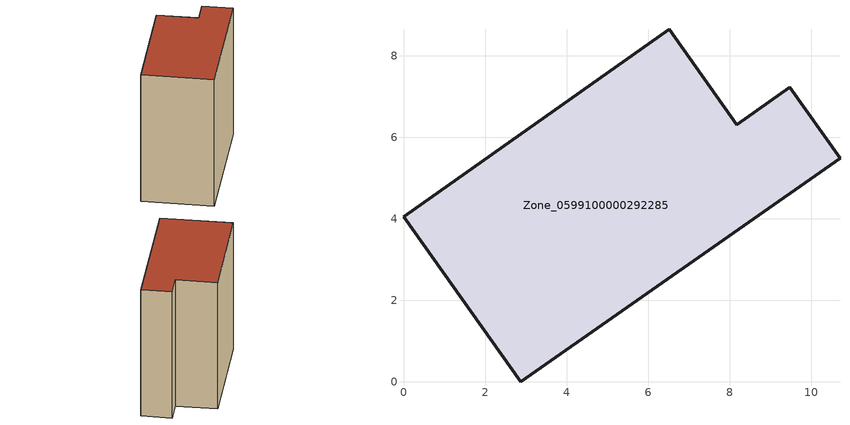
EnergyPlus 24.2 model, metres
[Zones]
Zone_0599100000292285
 floor ground (C_G): 2.88,0 0,4.06 6.52,8.66 8.18,6.31 9.48,7.23 10.71,5.49 z0
 wall outside (C_F): 2.88,0 10.71,5.49 9.48,7.23 8.18,6.31 6.52,8.66 0,4.06 2.88,0 z0:9.9
 roof outside (C_R): 0,4.06 2.88,0 10.71,5.49 9.48,7.23 8.18,6.31 6.52,8.66 z9.9
[BUILDING]
Pand.0599100000292285: North Axis=0; Terrain=City; Loads Convergence Tolerance Value=0.04; Temperature Convergence Tolerance Value=0.4; Solar Distribution=FullExterior; Maximum Number of Warmup Days=25; Minimum Number of Warmup Days=1
[Site:Location]
Rotterdam.The.Hague.AP_ZH_NLD Design_Conditions: Latitude=51.96; Longitude=4.45; Time Zone=1; Elevation=-4.5
[SITE:GROUNDTEMPERATURE:BUILDINGSURFACE]
18, 18, 18, 18, 18, 18, 18, 18, 18, 18, 18, 18
[MATERIAL] Thermal Absorptance=0.9; Solar Absorptance=0.7; Visible Absorptance=0.7
Name | Roughness | Thickness | Conductivity | Density | Specific Heat
G.TI.1946-1964 | MediumSmooth | 0.15 | 1 | 540 | 1210
F.TI.1946-1964 | Rough | 0.3 | 0.857143 | 1920 | 840
R.TI.1946-1964 | MediumRough | 0.2 | 0.277778 | 1500 | 1000
[CONSTRUCTION]
C_G: G.TI.1946-1964
C_F: F.TI.1946-1964
C_R: R.TI.1946-1964
[ZONE]
Zone_0599100000292285: Type=1; Multiplier=1; Ceiling Height=Autocalculate; Volume=Autocalculate; Floor Area=autocalculate; Part of Total Floor Area=Yes
[ZONEINFILTRATION:DESIGNFLOWRATE]
Infil_Zone_0599100000292285: Zone or ZoneList or Space or SpaceList=Zone_0599100000292285; Schedule=AlwaysOn; Design Flow Rate Calculation Method=Flow/Area; Flow Rate per Floor Area=0.003; Constant Term Coefficient=1; Temperature Term Coefficient=0; Velocity Term Coefficient=0; Velocity Squared Term Coefficient=0
[HVACTEMPLATE:ZONE:IDEALLOADSAIRSYSTEM]
Zone_0599100000292285: Maximum Heating Supply Air Temperature=50; Minimum Cooling Supply Air Temperature=13; Maximum Heating Supply Air Humidity Ratio=0.0156; Minimum Cooling Supply Air Humidity Ratio=0.0077; Heating Limit=NoLimit; Cooling Limit=NoLimit; Dehumidification Control Type=ConstantSensibleHeatRatio; Cooling Sensible Heat Ratio=0.7; Dehumidification Setpoint=60; Humidification Control Type=None; Humidification Setpoint=30; Outdoor Air Method=None; Outdoor Air Flow Rate per Person=0.00944; Outdoor Air Flow Rate per Zone Floor Area=0; Outdoor Air Flow Rate per Zone=0; Demand Controlled Ventilation Type=None; Outdoor Air Economizer Type=NoEconomizer; Heat Recovery Type=None; Sensible Heat Recovery Effectiveness=0.7; Latent Heat Recovery Effectiveness=0.65
[ZONECONTROL:THERMOSTAT]
ThermostatControl_Zone_0599100000292285: Zone or ZoneList=Zone_0599100000292285; Control Type Schedule=DualSetpointControlType; Control 1=Thermostat_Zone_0599100000292285; Temperature Difference Between Cutout And Setpoint=0
[THERMOSTATSETPOINT:DUALSETPOINT]
Thermostat_Zone_0599100000292285: Heating Setpoint Temperature Schedule=HeatingSetpoint_Zone_0599100000292285; Cooling Setpoint Temperature Schedule=CoolingSetpoint_Zone_0599100000292285
[SCHEDULE:COMPACT]
HeatingSetpoint_Zone_0599100000292285: Through: 12/31, For: AllDays, Until: 24:00, 21
CoolingSetpoint_Zone_0599100000292285: Through: 12/31, For: AllDays, Until: 24:00, 24
DualSetpointControlType: Through: 12/31, For: AllDays, Until: 24:00, 4
AlwaysOn: Through: 12/31, For: AllDays, Until: 24:00, 1
